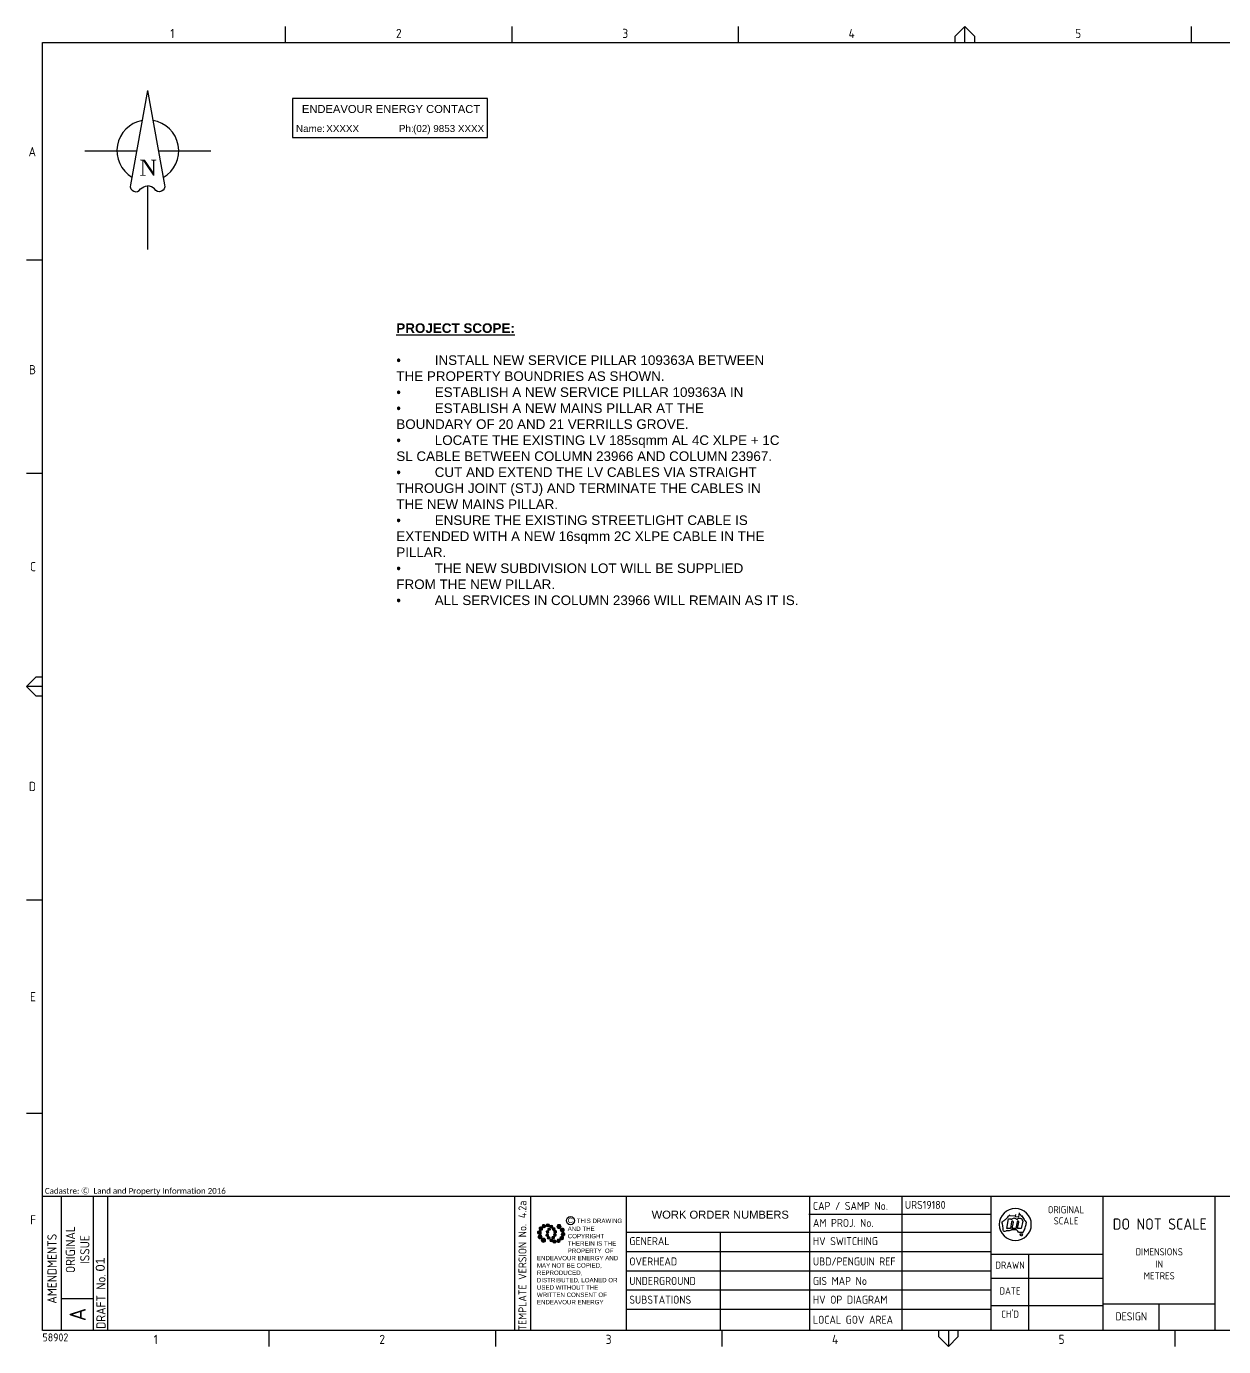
# Paper-space layout 'A2' of a CAD drawing. Header units: metres, sheet in millimetres. Extents: x -21 to 565, y 0 to 412.
# Drawn here: x -21 to 353, y 0 to 412.4 of the extents above; entities that cross this region are included whole.
import ezdxf
from ezdxf.enums import TextEntityAlignment as Align

# ---------------------------------------------------------------- set-up
doc = ezdxf.new("R2010")
doc.units = ezdxf.units.M
doc.layers.get('0').update_dxf_attribs({"color": 6})
doc.layers.add('Notes', color=7, linetype='Continuous')
doc.layers.add('SupportsUG_SP_EXT', color=7, linetype='Continuous')
doc.styles.add('ARIAL', font='arial.ttf', dxfattribs={"height": 2})
doc.styles.add('iecARIAL', font='arial.ttf', dxfattribs={"height": 2})
doc.styles.add('iecISOCP', font='isocp.shx')
doc.styles.add('iecNAME', font='times.ttf')
doc.styles.get("Standard").update_dxf_attribs({"font": 'arial.ttf'})

# ---------------------------------------------------------------- blocks, each defined once
blk = doc.blocks.new('NorthPnt 11(NP11)')
for p, q in [((-19.7, 0.02), (-3.49, 0)), ((3.32, 0), (19.7, -0.02)), ((-0.08, -10.94), (-0.08, -30.8))]:
    blk.add_line(p, q)
for points in [[(-0.08, 18.81), (-5.43, -10.68, 0.877048), (-2.29, -11.9, -0.1543), (-0.08, -10.94, 0.090511)], [(-0.08, 18.81), (5.26, -10.68, -0.877048), (2.13, -11.9, 0.1543), (-0.08, -10.94, -0.090511)]]:
    blk.add_lwpolyline(points, format="xyb")
for start, end in [(100.5988, 238.8643), (300.0994, 80.4374)]:
    blk.add_arc((0, 0), 9.64, start, end)
at = {"color": 7, "style": 'iecNAME'}
blk.add_text('N', height=5.02, dxfattribs=at).set_placement((-2.62, -7.82))
blk = doc.blocks.new('Note_IE Contact')
at = {"linetype": 'ByBlock'}
blk.add_lwpolyline([(0, 0), (60.86, 0), (60.86, 12.14), (0, 12.14)], close=True, dxfattribs=at)
at = {"linetype": 'ByBlock', "style": 'ARIAL'}
for s, p in [('Name:', (1.06, 1.66)), ('Ph:', (33.21, 1.66))]:
    blk.add_text(s, height=2.2, dxfattribs=at).set_placement(p)
at = {"linetype": 'ByBlock', "insert": (30.74, 8.85), "char_height": 2.5, "width": 58.5524, "attachment_point": 5, "style": 'ARIAL'}
blk.add_mtext('ENDEAVOUR ENERGY CONTACT', dxfattribs=at)
at = {"linetype": 'ByBlock', "style": 'ARIAL'}
blk.add_attdef('%%UXXXXXXX', (10.51, 1.66), '', height=2.2, dxfattribs=at)
blk.add_attdef('PHONE', text='', height=2.2, dxfattribs=at).set_placement((59.84, 1.66), align=Align.RIGHT)
blk = doc.blocks.new('A$C30A46249')
at = {"color": 7, "lineweight": -3, "insert": (6.92, 4.97), "char_height": 1.79, "attachment_point": 7, "line_spacing_factor": 1.2}
blk.add_mtext('{\\fCalibri|b0|i0|c0|p34;\\C256;Cadastre: \\fMS Gothic|b0|i0|c128|p49;\\C250;\\c2236962;Ⓒ\\fMS Gothic|b0|i0|c0|p49; \\fCalibri|b0|i0|c0|p34;\\C256;Land and Property Information 2016}', dxfattribs=at)
blk = doc.blocks.new('EE_LOGO_SMALL')
at = {"layer": 'Notes'}
h = blk.add_hatch(color=256, dxfattribs=at)
edge = h.paths.add_edge_path()
edge.add_spline(control_points=[(-8.41, 1.95), (-9.16, 1.99), (-9.8, 1.42), (-9.84, 0.67), (-9.89, -0.07), (-9.31, -0.71), (-8.56, -0.75), (-7.82, -0.8), (-7.18, -0.23), (-7.14, 0.52), (-7.09, 1.27), (-7.66, 1.91), (-8.41, 1.95)], knot_values=[0, 0, 0, 0, 1, 1, 1, 2, 2, 2, 3, 3, 3, 4, 4, 4, 4], degree=3, periodic=0)
h = blk.add_hatch(color=256, dxfattribs=at)
edge = h.paths.add_edge_path()
edge.add_spline(control_points=[(-6.81, 4.47), (-7.42, 4.82), (-8.21, 4.62), (-8.57, 4), (-8.92, 3.39), (-8.72, 2.6), (-8.1, 2.25), (-7.49, 1.89), (-6.7, 2.09), (-6.34, 2.71), (-5.98, 3.32), (-6.19, 4.11), (-6.81, 4.47)], knot_values=[0, 0, 0, 0, 1, 1, 1, 2, 2, 2, 3, 3, 3, 4, 4, 4, 4], degree=3, periodic=0)
h = blk.add_hatch(color=256, dxfattribs=at)
edge = h.paths.add_edge_path()
edge.add_spline(control_points=[(-4.19, 5.89), (-4.56, 6.46), (-5.32, 6.62), (-5.88, 6.26), (-6.45, 5.89), (-6.61, 5.13), (-6.25, 4.56), (-5.88, 4), (-5.13, 3.83), (-4.56, 4.2), (-3.99, 4.56), (-3.82, 5.32), (-4.19, 5.89)], knot_values=[0, 0, 0, 0, 1, 1, 1, 2, 2, 2, 3, 3, 3, 4, 4, 4, 4], degree=3, periodic=0)
h = blk.add_hatch(color=256, dxfattribs=at)
edge = h.paths.add_edge_path()
edge.add_spline(control_points=[(-2.5, 2.07), (-3.02, 2.18), (-3.52, 1.86), (-3.63, 1.35), (-3.74, 0.84), (-3.41, 0.33), (-2.91, 0.22), (-2.39, 0.11), (-1.89, 0.43), (-1.78, 0.95), (-1.67, 1.46), (-1.99, 1.96), (-2.5, 2.07)], knot_values=[0, 0, 0, 0, 1, 1, 1, 2, 2, 2, 3, 3, 3, 4, 4, 4, 4], degree=3, periodic=0)
h = blk.add_hatch(color=256, dxfattribs=at)
edge = h.paths.add_edge_path()
edge.add_spline(control_points=[(-1.35, 5.88), (-1.41, 6.52), (-1.98, 6.98), (-2.62, 6.92), (-3.26, 6.85), (-3.72, 6.28), (-3.66, 5.65), (-3.6, 5.01), (-3.03, 4.54), (-2.39, 4.61), (-1.75, 4.67), (-1.28, 5.24), (-1.35, 5.88)], knot_values=[0, 0, 0, 0, 1, 1, 1, 2, 2, 2, 3, 3, 3, 4, 4, 4, 4], degree=3, periodic=0)
h = blk.add_hatch(color=256, dxfattribs=at)
edge = h.paths.add_edge_path()
edge.add_spline(control_points=[(1.01, 4.87), (1.01, 4.27), (0.53, 3.79), (-0.07, 3.79), (-0.67, 3.79), (-1.16, 4.27), (-1.16, 4.87), (-1.16, 5.47), (-0.67, 5.96), (-0.07, 5.96), (0.53, 5.96), (1.01, 5.47), (1.01, 4.87)], knot_values=[0, 0, 0, 0, 1, 1, 1, 2, 2, 2, 3, 3, 3, 4, 4, 4, 4], degree=3, periodic=0)
edge = h.paths.add_edge_path()
edge.add_spline(control_points=[(-1.36, 3.98), (-1.87, 4.09), (-2.38, 3.77), (-2.49, 3.26), (-2.6, 2.75), (-2.27, 2.24), (-1.76, 2.13), (-1.25, 2.02), (-0.75, 2.35), (-0.64, 2.86), (-0.53, 3.37), (-0.85, 3.87), (-1.36, 3.98)], knot_values=[0, 0, 0, 0, 1, 1, 1, 2, 2, 2, 3, 3, 3, 4, 4, 4, 4], degree=3, periodic=0)
h = blk.add_hatch(color=256, dxfattribs=at)
edge = h.paths.add_edge_path()
edge.add_spline(control_points=[(2.33, 2.37), (2.77, 2.76), (2.8, 3.42), (2.42, 3.85), (2.03, 4.29), (1.37, 4.32), (0.94, 3.94), (0.51, 3.55), (0.47, 2.89), (0.85, 2.46), (1.24, 2.03), (1.9, 1.99), (2.33, 2.37)], knot_values=[0, 0, 0, 0, 1, 1, 1, 2, 2, 2, 3, 3, 3, 4, 4, 4, 4], degree=3, periodic=0)
edge = h.paths.add_edge_path()
edge.add_spline(control_points=[(1.01, 4.87), (1.01, 4.27), (0.53, 3.79), (-0.07, 3.79), (-0.67, 3.79), (-1.16, 4.27), (-1.16, 4.87), (-1.16, 5.47), (-0.67, 5.96), (-0.07, 5.96), (0.53, 5.96), (1.01, 5.47), (1.01, 4.87)], knot_values=[0, 0, 0, 0, 1, 1, 1, 2, 2, 2, 3, 3, 3, 4, 4, 4, 4], degree=3, periodic=0)
h = blk.add_hatch(color=256, dxfattribs=at)
edge = h.paths.add_edge_path()
edge.add_spline(control_points=[(1.01, 4.87), (1.01, 4.27), (0.53, 3.79), (-0.07, 3.79), (-0.67, 3.79), (-1.16, 4.27), (-1.16, 4.87), (-1.16, 5.47), (-0.67, 5.96), (-0.07, 5.96), (0.53, 5.96), (1.01, 5.47), (1.01, 4.87)], knot_values=[0, 0, 0, 0, 1, 1, 1, 2, 2, 2, 3, 3, 3, 4, 4, 4, 4], degree=3, periodic=0)
edge = h.paths.add_edge_path(flags=16)
edge.add_spline(control_points=[(1.01, 4.87), (1.01, 4.27), (0.53, 3.79), (-0.07, 3.79), (-0.67, 3.79), (-1.16, 4.27), (-1.16, 4.87), (-1.16, 5.47), (-0.67, 5.96), (-0.07, 5.96), (0.53, 5.96), (1.01, 5.47), (1.01, 4.87)], knot_values=[0, 0, 0, 0, 1, 1, 1, 2, 2, 2, 3, 3, 3, 4, 4, 4, 4], degree=3, periodic=0)
h = blk.add_hatch(color=256, dxfattribs=at)
edge = h.paths.add_edge_path()
edge.add_spline(control_points=[(2.98, 0.19), (3.52, 0.33), (3.83, 0.88), (3.69, 1.41), (3.55, 1.94), (3.01, 2.26), (2.48, 2.12), (1.95, 1.98), (1.63, 1.43), (1.77, 0.9), (1.91, 0.37), (2.45, 0.05), (2.98, 0.19)], knot_values=[0, 0, 0, 0, 1, 1, 1, 2, 2, 2, 3, 3, 3, 4, 4, 4, 4], degree=3, periodic=0)
h = blk.add_hatch(color=256, dxfattribs=at)
edge = h.paths.add_edge_path()
edge.add_spline(control_points=[(6.99, 4.87), (6.99, 4.04), (6.32, 3.36), (5.48, 3.36), (4.65, 3.36), (3.97, 4.04), (3.97, 4.87), (3.97, 5.71), (4.65, 6.38), (5.48, 6.38), (6.32, 6.38), (6.99, 5.71), (6.99, 4.87)], knot_values=[0, 0, 0, 0, 1, 1, 1, 2, 2, 2, 3, 3, 3, 4, 4, 4, 4], degree=3, periodic=0)
h = blk.add_hatch(color=256, dxfattribs=at)
edge = h.paths.add_edge_path()
edge.add_spline(control_points=[(8.37, 1.14), (9.1, 1.46), (9.42, 2.3), (9.11, 3.02), (8.79, 3.74), (7.95, 4.07), (7.23, 3.75), (6.51, 3.43), (6.18, 2.59), (6.49, 1.87), (6.81, 1.15), (7.65, 0.82), (8.37, 1.14)], knot_values=[0, 0, 0, 0, 1, 1, 1, 2, 2, 2, 3, 3, 3, 4, 4, 4, 4], degree=3, periodic=0)
h = blk.add_hatch(color=256, dxfattribs=at)
edge = h.paths.add_edge_path()
edge.add_spline(control_points=[(8.27, -1.91), (9.01, -1.95), (9.65, -1.38), (9.69, -0.63), (9.74, 0.12), (9.17, 0.75), (8.42, 0.8), (7.67, 0.84), (7.03, 0.27), (6.99, -0.48), (6.95, -1.22), (7.52, -1.87), (8.27, -1.91)], knot_values=[0, 0, 0, 0, 1, 1, 1, 2, 2, 2, 3, 3, 3, 4, 4, 4, 4], degree=3, periodic=0)
h = blk.add_hatch(color=256, dxfattribs=at)
edge = h.paths.add_edge_path()
edge.add_spline(control_points=[(-8.52, -1.1), (-9.24, -1.42), (-9.57, -2.26), (-9.25, -2.98), (-8.94, -3.7), (-8.09, -4.03), (-7.37, -3.71), (-6.65, -3.39), (-6.33, -2.55), (-6.64, -1.83), (-6.96, -1.11), (-7.8, -0.78), (-8.52, -1.1)], knot_values=[0, 0, 0, 0, 1, 1, 1, 2, 2, 2, 3, 3, 3, 4, 4, 4, 4], degree=3, periodic=0)
h = blk.add_hatch(color=256, dxfattribs=at)
edge = h.paths.add_edge_path()
edge.add_spline(control_points=[(-7.14, -4.83), (-7.14, -4), (-6.46, -3.32), (-5.63, -3.32), (-4.8, -3.32), (-4.12, -4), (-4.12, -4.83), (-4.12, -5.67), (-4.8, -6.34), (-5.63, -6.34), (-6.46, -6.34), (-7.14, -5.67), (-7.14, -4.83)], knot_values=[0, 0, 0, 0, 1, 1, 1, 2, 2, 2, 3, 3, 3, 4, 4, 4, 4], degree=3, periodic=0)
h = blk.add_hatch(color=256, dxfattribs=at)
edge = h.paths.add_edge_path()
edge.add_spline(control_points=[(-3.13, -0.15), (-3.66, -0.29), (-3.98, -0.84), (-3.84, -1.37), (-3.7, -1.9), (-3.15, -2.22), (-2.62, -2.08), (-2.09, -1.94), (-1.78, -1.39), (-1.91, -0.86), (-2.06, -0.33), (-2.6, -0.01), (-3.13, -0.15)], knot_values=[0, 0, 0, 0, 1, 1, 1, 2, 2, 2, 3, 3, 3, 4, 4, 4, 4], degree=3, periodic=0)
h = blk.add_hatch(color=256, dxfattribs=at)
edge = h.paths.add_edge_path()
edge.add_spline(control_points=[(-2.48, -2.33), (-2.91, -2.72), (-2.95, -3.38), (-2.56, -3.81), (-2.18, -4.24), (-1.52, -4.28), (-1.08, -3.9), (-0.65, -3.51), (-0.62, -2.85), (-1, -2.42), (-1.39, -1.98), (-2.05, -1.95), (-2.48, -2.33)], knot_values=[0, 0, 0, 0, 1, 1, 1, 2, 2, 2, 3, 3, 3, 4, 4, 4, 4], degree=3, periodic=0)
h = blk.add_hatch(color=256, dxfattribs=at)
edge = h.paths.add_edge_path()
edge.add_spline(control_points=[(-1.16, -4.83), (-1.16, -4.23), (-0.67, -3.74), (-0.07, -3.74), (0.53, -3.74), (1.01, -4.23), (1.01, -4.83), (1.01, -5.43), (0.53, -5.92), (-0.07, -5.92), (-0.67, -5.92), (-1.16, -5.43), (-1.16, -4.83)], knot_values=[0, 0, 0, 0, 1, 1, 1, 2, 2, 2, 3, 3, 3, 4, 4, 4, 4], degree=3, periodic=0)
h = blk.add_hatch(color=256, dxfattribs=at)
edge = h.paths.add_edge_path()
edge.add_spline(control_points=[(1.22, -3.94), (1.73, -4.05), (2.23, -3.73), (2.34, -3.22), (2.45, -2.71), (2.13, -2.2), (1.62, -2.09), (1.11, -1.98), (0.6, -2.3), (0.49, -2.81), (0.38, -3.32), (0.71, -3.83), (1.22, -3.94)], knot_values=[0, 0, 0, 0, 1, 1, 1, 2, 2, 2, 3, 3, 3, 4, 4, 4, 4], degree=3, periodic=0)
h = blk.add_hatch(color=256, dxfattribs=at)
edge = h.paths.add_edge_path()
edge.add_spline(control_points=[(1.2, -5.84), (1.27, -6.47), (1.84, -6.94), (2.47, -6.87), (3.11, -6.81), (3.58, -6.24), (3.51, -5.6), (3.45, -4.96), (2.88, -4.5), (2.24, -4.56), (1.6, -4.63), (1.13, -5.2), (1.2, -5.84)], knot_values=[0, 0, 0, 0, 1, 1, 1, 2, 2, 2, 3, 3, 3, 4, 4, 4, 4], degree=3, periodic=0)
h = blk.add_hatch(color=256, dxfattribs=at)
edge = h.paths.add_edge_path()
edge.add_spline(control_points=[(2.36, -2.03), (2.87, -2.14), (3.37, -1.81), (3.48, -1.3), (3.59, -0.79), (3.27, -0.29), (2.76, -0.18), (2.25, -0.07), (1.74, -0.39), (1.63, -0.9), (1.52, -1.41), (1.85, -1.92), (2.36, -2.03)], knot_values=[0, 0, 0, 0, 1, 1, 1, 2, 2, 2, 3, 3, 3, 4, 4, 4, 4], degree=3, periodic=0)
h = blk.add_hatch(color=256, dxfattribs=at)
edge = h.paths.add_edge_path()
edge.add_spline(control_points=[(4.05, -5.84), (4.41, -6.41), (5.17, -6.58), (5.73, -6.21), (6.3, -5.85), (6.46, -5.09), (6.1, -4.52), (5.73, -3.95), (4.98, -3.79), (4.41, -4.16), (3.84, -4.52), (3.68, -5.28), (4.05, -5.84)], knot_values=[0, 0, 0, 0, 1, 1, 1, 2, 2, 2, 3, 3, 3, 4, 4, 4, 4], degree=3, periodic=0)
h = blk.add_hatch(color=256, dxfattribs=at)
edge = h.paths.add_edge_path()
edge.add_spline(control_points=[(6.66, -4.43), (7.27, -4.78), (8.06, -4.58), (8.42, -3.96), (8.78, -3.35), (8.57, -2.56), (7.96, -2.2), (7.34, -1.84), (6.55, -2.05), (6.2, -2.66), (5.84, -3.28), (6.04, -4.07), (6.66, -4.43)], knot_values=[0, 0, 0, 0, 1, 1, 1, 2, 2, 2, 3, 3, 3, 4, 4, 4, 4], degree=3, periodic=0)
at = {"layer": 'Notes', "lineweight": 0}
for points in [[(1.85, 2.13), (1.85, 2.13)], [(-1.99, -2.08), (-1.99, -2.08)]]:
    blk.add_lwpolyline(points, dxfattribs=at)
for points in [[(-8.41, 1.95), (-9.16, 1.99), (-9.8, 1.42), (-9.84, 0.67), (-9.89, -0.07), (-9.31, -0.71), (-8.56, -0.75), (-7.82, -0.8), (-7.18, -0.23), (-7.14, 0.52), (-7.09, 1.27), (-7.66, 1.91), (-8.41, 1.95)], [(-6.81, 4.47), (-7.42, 4.82), (-8.21, 4.62), (-8.57, 4), (-8.92, 3.39), (-8.72, 2.6), (-8.1, 2.25), (-7.49, 1.89), (-6.7, 2.09), (-6.34, 2.71), (-5.98, 3.32), (-6.19, 4.11), (-6.81, 4.47)], [(-4.19, 5.89), (-4.56, 6.46), (-5.32, 6.62), (-5.88, 6.26), (-6.45, 5.89), (-6.61, 5.13), (-6.25, 4.56), (-5.88, 4), (-5.13, 3.83), (-4.56, 4.2), (-3.99, 4.56), (-3.82, 5.32), (-4.19, 5.89)], [(-2.5, 2.07), (-3.02, 2.18), (-3.52, 1.86), (-3.63, 1.35), (-3.74, 0.84), (-3.41, 0.33), (-2.91, 0.22), (-2.39, 0.11), (-1.89, 0.43), (-1.78, 0.95), (-1.67, 1.46), (-1.99, 1.96), (-2.5, 2.07)], [(-1.35, 5.88), (-1.41, 6.52), (-1.98, 6.98), (-2.62, 6.92), (-3.26, 6.85), (-3.72, 6.28), (-3.66, 5.65), (-3.6, 5.01), (-3.03, 4.54), (-2.39, 4.61), (-1.75, 4.67), (-1.28, 5.24), (-1.35, 5.88)], [(-1.36, 3.98), (-1.87, 4.09), (-2.38, 3.77), (-2.49, 3.26), (-2.6, 2.75), (-2.27, 2.24), (-1.76, 2.13), (-1.25, 2.02), (-0.75, 2.35), (-0.64, 2.86), (-0.53, 3.37), (-0.85, 3.87), (-1.36, 3.98)], [(1.01, 4.87), (1.01, 4.27), (0.53, 3.79), (-0.07, 3.79), (-0.67, 3.79), (-1.16, 4.27), (-1.16, 4.87), (-1.16, 5.47), (-0.67, 5.96), (-0.07, 5.96), (0.53, 5.96), (1.01, 5.47), (1.01, 4.87)], [(1.01, 4.87), (1.01, 4.27), (0.53, 3.79), (-0.07, 3.79), (-0.67, 3.79), (-1.16, 4.27), (-1.16, 4.87), (-1.16, 5.47), (-0.67, 5.96), (-0.07, 5.96), (0.53, 5.96), (1.01, 5.47), (1.01, 4.87)], [(2.33, 2.37), (2.77, 2.76), (2.8, 3.42), (2.42, 3.85), (2.03, 4.29), (1.37, 4.32), (0.94, 3.94), (0.51, 3.55), (0.47, 2.89), (0.85, 2.46), (1.24, 2.03), (1.9, 1.99), (2.33, 2.37)], [(2.98, 0.19), (3.52, 0.33), (3.83, 0.88), (3.69, 1.41), (3.55, 1.94), (3.01, 2.26), (2.48, 2.12), (1.95, 1.98), (1.63, 1.43), (1.77, 0.9), (1.91, 0.37), (2.45, 0.05), (2.98, 0.19)], [(6.99, 4.87), (6.99, 4.04), (6.32, 3.36), (5.48, 3.36), (4.65, 3.36), (3.97, 4.04), (3.97, 4.87), (3.97, 5.71), (4.65, 6.38), (5.48, 6.38), (6.32, 6.38), (6.99, 5.71), (6.99, 4.87)], [(8.37, 1.14), (9.1, 1.46), (9.42, 2.3), (9.11, 3.02), (8.79, 3.74), (7.95, 4.07), (7.23, 3.75), (6.51, 3.43), (6.18, 2.59), (6.49, 1.87), (6.81, 1.15), (7.65, 0.82), (8.37, 1.14)], [(8.27, -1.91), (9.01, -1.95), (9.65, -1.38), (9.69, -0.63), (9.74, 0.12), (9.17, 0.75), (8.42, 0.8), (7.67, 0.84), (7.03, 0.27), (6.99, -0.48), (6.95, -1.22), (7.52, -1.87), (8.27, -1.91)], [(-8.52, -1.1), (-9.24, -1.42), (-9.57, -2.26), (-9.25, -2.98), (-8.94, -3.7), (-8.09, -4.03), (-7.37, -3.71), (-6.65, -3.39), (-6.33, -2.55), (-6.64, -1.83), (-6.96, -1.11), (-7.8, -0.78), (-8.52, -1.1)], [(-7.14, -4.83), (-7.14, -4), (-6.46, -3.32), (-5.63, -3.32), (-4.8, -3.32), (-4.12, -4), (-4.12, -4.83), (-4.12, -5.67), (-4.8, -6.34), (-5.63, -6.34), (-6.46, -6.34), (-7.14, -5.67), (-7.14, -4.83)], [(-3.13, -0.15), (-3.66, -0.29), (-3.98, -0.84), (-3.84, -1.37), (-3.7, -1.9), (-3.15, -2.22), (-2.62, -2.08), (-2.09, -1.94), (-1.78, -1.39), (-1.91, -0.86), (-2.06, -0.33), (-2.6, -0.01), (-3.13, -0.15)], [(-2.48, -2.33), (-2.91, -2.72), (-2.95, -3.38), (-2.56, -3.81), (-2.18, -4.24), (-1.52, -4.28), (-1.08, -3.9), (-0.65, -3.51), (-0.62, -2.85), (-1, -2.42), (-1.39, -1.98), (-2.05, -1.95), (-2.48, -2.33)], [(-1.16, -4.83), (-1.16, -4.23), (-0.67, -3.74), (-0.07, -3.74), (0.53, -3.74), (1.01, -4.23), (1.01, -4.83), (1.01, -5.43), (0.53, -5.92), (-0.07, -5.92), (-0.67, -5.92), (-1.16, -5.43), (-1.16, -4.83)], [(1.22, -3.94), (1.73, -4.05), (2.23, -3.73), (2.34, -3.22), (2.45, -2.71), (2.13, -2.2), (1.62, -2.09), (1.11, -1.98), (0.6, -2.3), (0.49, -2.81), (0.38, -3.32), (0.71, -3.83), (1.22, -3.94)], [(1.2, -5.84), (1.27, -6.47), (1.84, -6.94), (2.47, -6.87), (3.11, -6.81), (3.58, -6.24), (3.51, -5.6), (3.45, -4.96), (2.88, -4.5), (2.24, -4.56), (1.6, -4.63), (1.13, -5.2), (1.2, -5.84)], [(2.36, -2.03), (2.87, -2.14), (3.37, -1.81), (3.48, -1.3), (3.59, -0.79), (3.27, -0.29), (2.76, -0.18), (2.25, -0.07), (1.74, -0.39), (1.63, -0.9), (1.52, -1.41), (1.85, -1.92), (2.36, -2.03)], [(4.05, -5.84), (4.41, -6.41), (5.17, -6.58), (5.73, -6.21), (6.3, -5.85), (6.46, -5.09), (6.1, -4.52), (5.73, -3.95), (4.98, -3.79), (4.41, -4.16), (3.84, -4.52), (3.68, -5.28), (4.05, -5.84)], [(6.66, -4.43), (7.27, -4.78), (8.06, -4.58), (8.42, -3.96), (8.78, -3.35), (8.57, -2.56), (7.96, -2.2), (7.34, -1.84), (6.55, -2.05), (6.2, -2.66), (5.84, -3.28), (6.04, -4.07), (6.66, -4.43)]]:
    blk.add_open_spline(points, degree=3, knots=[0, 0, 0, 0, 1, 1, 1, 2, 2, 2, 3, 3, 3, 4, 4, 4, 4], dxfattribs=at)
blk = doc.blocks.new('EE_COPYRIGHT_A2')
at = {"layer": 'Notes'}
blk.add_circle((9.53, -0.82), 1.15, dxfattribs=at)
at = {"xscale": 0.4, "yscale": 0.4, "zscale": 0.4}
blk.add_blockref('EE_LOGO_SMALL', (4.09, -4.46), dxfattribs=at)
at = {"layer": 'Notes', "insert": (0, 0), "char_height": 1.25, "width": 24.1208, "attachment_point": 1, "style": 'ARIAL'}
blk.add_mtext('\\pt8.75;               ^I{\\H1.2x;C } THIS DRAWING\\P\\pi-8.75,l8.75,t8.75,20;       ^IAND THE ^I\\P\\pi0,t8.75;COPYRIGHT\\P\\pi-8.75,t1.25,8.75;^I^ITHEREIN IS THE PROPERTY  OF \\P\\pi0,l0,t1.25;ENDEAVOUR ENERGY AND MAY NOT BE COPIED, REPRODUCED, DISTRIBUTED, LOANED OR USED WITHOUT THE WRITTEN CONSENT OF ENDEAVOUR ENERGY', dxfattribs=at)
blk = doc.blocks.new('A2_FRAME_TITLE')
at = {"layer": 'Notes', "color": 7}
for p, q in [((80.93, 407.42), (80.93, 412.42)), ((151.68, 407.42), (151.68, 412.42)), ((222.43, 407.42), (222.43, 412.42)), ((290.18, 409.42), (293.18, 412.42)), ((293.18, 412.42), (296.18, 409.42)), ((293.18, 407.42), (293.18, 412.42)), ((363.93, 407.42), (363.93, 412.42)), ((290.18, 407.42), (290.18, 409.42)), ((296.18, 409.42), (296.18, 407.42)), ((-0.03, 339.5), (4.97, 339.5)), ((-0.03, 272.85), (4.97, 272.85)), ((-0.03, 206.21), (2.97, 209.21)), ((2.97, 209.21), (4.97, 209.21)), ((2.97, 203.21), (-0.03, 206.21)), ((4.97, 206.21), (-0.03, 206.21)), ((4.97, 203.21), (2.97, 203.21)), ((-0.03, 139.56), (4.97, 139.56)), ((-0.03, 72.91), (4.97, 72.91)), ((4.97, 5), (4.97, 47)), ((10.97, 5), (10.97, 47)), ((20.97, 5), (20.97, 47)), ((25.42, 5.13), (25.42, 47.13)), ((273.43, 47), (273.43, 5.35)), ((244.39, 41.35), (301.39, 41.35)), ((309, 41.31), (308.88, 40.62)), ((310.02, 40.5), (310.21, 41.75)), ((310.21, 41.4), (310.4, 41.36)), ((306.23, 36.89), (306.84, 39.96)), ((306.84, 39.96), (307.58, 39.96)), ((307.23, 40.84), (309, 40.96)), ((307.78, 38.96), (307.37, 36.89)), ((307.58, 39.96), (307.64, 39.57)), ((307.94, 36.89), (308.33, 38.85)), ((308.88, 40.62), (310.02, 40.5)), ((309.49, 38.96), (309.08, 36.89)), ((309.65, 36.89), (310.04, 38.85)), ((311.24, 39.14), (310.79, 36.89)), ((310.85, 40.98), (311.68, 39.69)), ((187.7, 35.71), (244.7, 35.71)), ((216.74, 35.71), (216.74, 5.35)), ((244.39, 35.71), (301.39, 35.71)), ((307.37, 36.89), (306.23, 36.89)), ((309.08, 36.89), (307.94, 36.89)), ((310.79, 36.89), (309.65, 36.89)), ((311.29, 35.69), (309.88, 35.77)), ((309.88, 35.77), (311.29, 35.69)), ((311.29, 35.69), (309.88, 35.77)), ((310.52, 34.69), (310.44, 35.26)), ((310.44, 35.26), (311.17, 35.26)), ((310.96, 34.53), (310.52, 34.69)), ((311.17, 35.26), (310.96, 34.53)), ((187.7, 29.71), (244.7, 29.71)), ((244.39, 29.71), (301.39, 29.71)), ((313.17, 5.35), (313.17, 28.92)), ((187.7, 23.71), (244.7, 23.71)), ((244.39, 23.71), (301.39, 23.71)), ((301.39, 21.35), (336.39, 21.35)), ((187.7, 17.71), (244.7, 17.71)), ((244.39, 17.71), (301.39, 17.71)), ((10.97, 15), (20.97, 15)), ((301.39, 12.85), (336.39, 12.85)), ((353.89, 5.35), (353.89, 13.35)), ((187.7, 11.71), (244.7, 11.71)), ((244.39, 11.71), (301.39, 11.71)), ((75.75, 5), (75.75, 0)), ((146.5, 5), (146.5, 0)), ((217.25, 5), (217.25, 0)), ((285, 3), (285, 5)), ((288, 5), (288, 0)), ((291, 5), (291, 3)), ((358.75, 5), (358.75, 0)), ((288, 0), (285, 3)), ((291, 3), (288, 0))]:
    blk.add_line(p, q, dxfattribs=at)
at = {"layer": 'Notes', "color": 3}
for p, q in [((4.97, 5), (4.97, 407.42)), ((4.97, 407.42), (165.29, 407.42)), ((165.29, 407.42), (581.39, 407.42)), ((4.97, 47), (129.55, 47)), ((129.55, 47), (187.34, 47)), ((152.45, 47), (152.45, 5)), ((157.45, 47), (157.45, 5)), ((244.7, 5.35), (244.7, 47)), ((301.39, 5.35), (301.39, 47)), ((336.39, 5.35), (336.39, 47)), ((371.39, 5.35), (371.39, 47)), ((336.39, 13.35), (371.39, 13.35)), ((142.23, 5), (4.97, 5)), ((581.39, 5), (142.23, 5))]:
    blk.add_line(p, q, dxfattribs=at)
at = {"layer": 'Notes', "color": 3, "linetype": 'Continuous'}
for q in [(581.39, 47), (187.34, 5.35)]:
    blk.add_line((187.34, 47), q, dxfattribs=at)
at = {"layer": 'Notes', "color": 7, "linetype": 'Continuous'}
blk.add_line((301.39, 28.92), (336.39, 28.92), dxfattribs=at)
at = {"layer": 'Notes', "color": 7}
for centre, radius, start, end in [((308.93, 38.16), 5, 0, 180), ((335.37, 55.86), 28.87, 210.1483, 211.8601), ((308.93, 38.16), 5, 180, 0), ((299.08, 47.89), 10.59, 302.5841, 308.1576), ((283.95, 34.41), 21.32, 10.3053, 12.3306), ((283.95, 34.41), 21.32, 8.2795, 10.3048), ((285.25, 34.6), 20.01, 6.2539, 8.2792), ((299.08, 47.89), 10.59, 308.157, 313.7305), ((301.88, 44.96), 6.54, 313.7309, 319.3045), ((301.88, 44.96), 6.54, 319.3047, 324.8782), ((308.54, 39.01), 1.06, 31.7884, 148.2116), ((308.05, 38.91), 0.28, 348.6911, 168.6911), ((310.28, 39.1), 0.961, 2.5982, 150.8098), ((309.76, 38.91), 0.28, 348.6911, 168.6911), ((304.68, 39.54), 7.69, 331.5942, 341.8897), ((233.68, -11.42), 93.25, 33.1096, 33.2341), ((315.21, 41.76), 4.09, 213.1151, 222.4146), ((299.36, 41.28), 13.29, 341.8901, 347.8434), ((312.55, 39.33), 0.484, 222.42, 236.4422), ((312.74, 39.6), 0.815, 236.4359, 244.7422), ((310.62, 38.85), 1.76, 347.8434, 354.1409), ((310.78, 38.84), 1.61, 354.1436, 1.0342), ((285.25, 34.6), 20.01, 4.2291, 6.2543), ((305.39, 38.22), 2.15, 265.1734, 270.0504), ((305.39, 38.3), 2.24, 270.0438, 274.7322), ((305.31, 39.22), 3.15, 274.7358, 283.0812), ((307.14, 31.34), 4.93, 97.7419, 103.0814), ((303.42, 58.67), 22.65, 277.7418, 280.8825), ((308.57, 31.88), 4.63, 85.4613, 100.8824), ((308.87, 35.58), 0.924, 46.5875, 85.4612), ((308.02, 34.68), 2.16, 30.1885, 46.5879), ((310.79, 36.25), 0.75, 311.6083, 321.0792), ((310.85, 36.2), 0.675, 321.0838, 331.5982)]:
    blk.add_arc(centre, radius, start, end, dxfattribs=at)
at = {"xscale": 1.1, "yscale": 1.1, "zscale": 1.1}
blk.add_blockref('EE_COPYRIGHT_A2', (159.46, 40.25), dxfattribs=at)
blk.add_attdef('DRAFT_NUM', (24.44, 23.49), '', height=2.8, rotation=90)
at = {"layer": 'Notes', "color": 7, "style": 'iecISOCP'}
for s, p in [('1', (45.56, 407.92)), ('2', (116.31, 407.92)), ('3', (187.06, 407.92)), ('4', (257.81, 407.92)), ('5', (328.56, 407.92))]:
    blk.add_text(s, height=2.88, dxfattribs=at).set_placement(p, align=Align.BOTTOM_CENTER)
for s, p in [('A', (2.97, 373.29)), ('B', (2.97, 305.18)), ('C', (2.97, 243.66)), ('D', (2.97, 174.99)), ('E', (2.97, 109.29)), ('F', (2.97, 39.6))]:
    blk.add_text(s, height=2.88, dxfattribs=at).set_placement(p, align=Align.MIDDLE_RIGHT)
at = {"layer": 'Notes', "style": 'ARIAL'}
blk.add_text('WORK ORDER NUMBERS', height=2.5, dxfattribs=at).set_placement((216.74, 39.97), align=Align.CENTER)
at = {"layer": 'Notes', "color": 7, "style": 'iecISOCP'}
for s, p in [('CAP / SAMP No.', (245.7, 42.7)), ('AM PROJ. No.', (245.7, 37.39)), ('GENERAL', (188.34, 31.69)), ('HV SWITCHING', (245.7, 31.69)), ('OVERHEAD', (188.34, 25.35)), ('UBD/PENGUIN REF', (245.7, 25.35)), ('UNDERGROUND', (188.34, 19.25)), ('GIS MAP No', (245.7, 19.25)), ('SUBSTATIONS', (188.34, 13.4)), ('HV OP DIAGRAM', (245.7, 13.4)), ('LOCAL GOV AREA', (245.7, 7.14))]:
    blk.add_text(s, height=2.5, dxfattribs=at).set_placement(p)
for s, height, p in [('ORIGINAL', 2.24, (324.78, 41.65)), ('SCALE', 2.24, (324.78, 38.15)), ('DIMENSIONS', 2.24, (353.89, 28.49)), ('DRAWN', 2.24, (307.28, 24.31)), ('IN', 2.24, (353.89, 24.66)), ('METRES', 2.24, (353.89, 21)), ('DATE', 2.24, (307.28, 16.26)), ("CH'D", 2.24, (307.28, 9.02)), ('DESIGN', 2.5, (345.14, 8.19))]:
    blk.add_text(s, height=height, dxfattribs=at).set_placement(p, align=Align.CENTER)
for s, height, p in [('ORIGINAL', 2.88, (13.72, 30.3)), ('AMENDMENTS', 2.88, (7.97, 24.33)), ('ISSUE', 2.88, (18.22, 30.3)), ('A', 5.12, (15.97, 10))]:
    blk.add_text(s, height=height, rotation=90, dxfattribs=at).set_placement(p, align=Align.MIDDLE_CENTER)
blk.add_text('TEMPLATE VERSION No.', height=2.5, rotation=90, dxfattribs=at).set_placement((154.95, 5), align=Align.MIDDLE_LEFT)
blk.add_text('DRAFT No.', height=2.88, rotation=90, dxfattribs=at).set_placement((24.7, 5.54))
for s, p in [('1', (40.38, 3.69)), ('2', (111.12, 3.69)), ('3', (181.88, 3.69)), ('4', (252.62, 3.69)), ('5', (323.38, 3.69))]:
    blk.add_text(s, height=2.88, dxfattribs=at).set_placement(p, align=Align.TOP_CENTER)
at = {"layer": 'Notes', "insert": (354.06, 38.28), "char_height": 3.5, "width": 29.1, "attachment_point": 5, "style": 'iecISOCP'}
blk.add_mtext('DO NOT SCALE', dxfattribs=at)
at = {"layer": 'Notes', "color": 7, "style": 'iecISOCP', "flags": 8}
blk.add_attdef('VERSION_NO', text='', height=2.5, rotation=90, dxfattribs=at).set_placement((154.95, 42.84), align=Align.MIDDLE_CENTER)
at = {"layer": 'Notes', "color": 7, "style": 'iecISOCP'}
for tag, p in [('CAP_NO', (274.43, 43.02)), ('IE_NUM', (274.43, 37.38)), ('GEN_WO', (217.74, 31.2)), ('HV_SWITCH', (274.43, 31.2)), ('OH_WO', (217.74, 25.1)), ('UBD_REF', (274.43, 25.1)), ('UG_WO', (217.74, 19.49)), ('GIS_MAP_No', (274.43, 19.49)), ('SUB_WO', (217.74, 13.64)), ('HV_OP_DIAG', (274.43, 13.64)), ('LGA', (274.43, 7.06))]:
    blk.add_attdef(tag, p, '', height=2.5, dxfattribs=at)
for tag, p in [('scale', (324.78, 31.98)), ('DRAWN', (324.78, 24.31)), ('DATE', (324.78, 16.26)), ('CHD', (324.78, 7.75)), ('DESIGN', (362.64, 8.29))]:
    blk.add_attdef(tag, text='', height=2.5, dxfattribs=at).set_placement(p, align=Align.CENTER)
at = {"layer": 'Notes', "color": 2, "style": 'iecISOCP'}
for tag, p in [('T1', (441.71, 33.55)), ('T2', (441.71, 28.43)), ('T3', (441.71, 23.01)), ('T4', (441.4, 17.78)), ('T5', (441.4, 12.35)), ('T6', (441.4, 7.09))]:
    blk.add_attdef(tag, text='', height=3.5, dxfattribs=at).set_placement(p, align=Align.CENTER)
at = {"layer": 'Notes', "color": 4, "style": 'iecISOCP'}
blk.add_attdef('NUM', text='', height=7, dxfattribs=at).set_placement((549.94, 16.48), align=Align.CENTER)
at = {"layer": 'Notes', "color": 1, "style": 'iecISOCP'}
blk.add_attdef('REV', text='', height=5, dxfattribs=at).set_placement((576.56, 16.48), align=Align.CENTER)
at = {"layer": 'Notes', "color": 7, "style": 'iecISOCP'}
for tag, p in [('NS', (548.07, 7.5)), ('SHTS', (562.68, 7.5))]:
    blk.add_attdef(tag, text='', height=2.5, dxfattribs=at).set_placement(p, align=Align.MIDDLE)
at = {"layer": 'Notes', "style": 'iecISOCP'}
blk.add_attdef('ExportID', (4.99, 1.62), '', height=2.5, dxfattribs=at)
at = {"layer": 'Notes', "style": 'iecISOCP', "flags": 1}
for tag, p in [('ProjectType', (6.3, -8.26)), ('ProjectNumber', (23.01, -7.98)), ('DrawingNumber', (42.02, -7.98)), ('ProjectDescription', (60.75, -8.26)), ('ExportDate', (86.99, -8.34)), ('ExportUserName', (104.82, -7.69)), ('DesignerCompanyName', (128.16, -8.26)), ('GIS_SUCCESS', (157.54, -7.98)), ('CAD_SUCCESS', (175.98, -7.98)), ('Comments', (223.32, -8.34)), ('ExportCategories', (243.1, -8.34)), ('ExportAreaOfInterest', (260.42, -7.82))]:
    blk.add_attdef(tag, p, '', height=1, dxfattribs=at)
at = {"layer": 'Notes', "color": 7, "style": 'iecISOCP', "flags": 1}
blk.add_attdef('DEPOTCODE', (200.33, -8.34), '', height=1, dxfattribs=at)

psp = doc.layouts.new('A2')

# ---------------------------------------------------------------- block references
at = {"layer": 'Notes'}
for name, p in [('NorthPnt 11(NP11)', (16.9, 373.57)), ('A$C30A46249', (-22.18, 42.33))]:
    psp.add_blockref(name, p, dxfattribs=at)
psp.add_blockref('Note_IE Contact', (62.14, 377.76), dxfattribs=at).add_auto_attribs({'%%UXXXXXXX': 'XXXXX   ', 'PHONE': '(02) 9853 XXXX'})
at = {"layer": 'SupportsUG_SP_EXT'}
ref = psp.add_blockref('A2_FRAME_TITLE', (-21, 0), dxfattribs=at)
ref.add_attrib('CAP_NO', 'URS19180', (253.43, 43.02), dxfattribs={"layer": 'Notes', "color": 7, "height": 2.5, "style": 'iecISOCP'})
ref.add_attrib('ExportID', '58902', (-16.01, 1.62), dxfattribs={"layer": 'Notes', "height": 2.5, "style": 'iecISOCP'})
ref.add_attrib('VERSION_NO', '4.2a', dxfattribs={"layer": 'Notes', "color": 7, "height": 2.5, "rotation": 90, "style": 'iecISOCP'}).set_placement((133.94, 42.84), align=Align.MIDDLE_CENTER)
ref.add_attrib('DRAFT_NUM', '01', (3.44, 23.49), dxfattribs={"layer": '0', "height": 2.8, "rotation": 90})

# ---------------------------------------------------------------- texts
at = {"layer": 'Notes', "color": 7, "insert": (94.54, 319.67), "char_height": 3, "width": 120.4868, "attachment_point": 1, "style": 'iecARIAL'}
psp.add_mtext('{\\fArial|b1|i0|c0|p34;\\LPROJECT SCOPE:\\P\\P\\pi-9,l9,t9;\\fSymbol|b0|i0|c2|p18;\\l·^I}INSTALL NEW SERVICE PILLAR 109363A BETWEEN THE PROPERTY BOUNDRIES AS SHOWN.\\P{\\fSymbol|b0|i0|c2|p18;\\C256;·^I\\fArial|b0|i0|c0|p34;ESTABLISH A }NEW SERVICE PILLAR 109363A{\\C256; IN \\P\\fSymbol|b0|i0|c2|p18;·^I\\fArial|b0|i0|c0|p34;ESTABLISH A NEW MAINS PILLAR AT THE BOUNDARY OF 20 AND 21 VERRILLS GROVE.\\P\\fSymbol|b0|i0|c2|p18;·^I\\fArial|b0|i0|c0|p34;LOCATE THE EXISTING LV 185sqmm AL 4C XLPE + 1C SL CABLE BETWEEN COLUMN 23966 AND COLUMN 23967.\\P\\fSymbol|b0|i0|c2|p18;·^I\\fArial|b0|i0|c0|p34;CUT AND EXTEND THE LV CABLES VIA STRAIGHT THROUGH JOINT (STJ) AND TERMINATE THE CABLES IN THE NEW MAINS PILLAR.\\P\\fSymbol|b0|i0|c2|p18;·^I\\fArial|b0|i0|c0|p34;ENSURE THE EXISTING STREETLIGHT CABLE IS EXTENDED WITH A NEW 16sqmm 2C XLPE CABLE IN THE PILLAR.\\P\\fSymbol|b0|i0|c2|p18;·^I\\fArial|b0|i0|c0|p34;THE NEW SUBDIVISION LOT WILL BE SUPPLIED FROM THE NEW PILLAR.\\P\\fSymbol|b0|i0|c2|p18;·^I\\fArial|b0|i0|c0|p34;ALL SERVICES IN COLUMN 23966 WILL REMAIN AS IT IS.}', dxfattribs=at)

doc.saveas('drawing.dxf')
